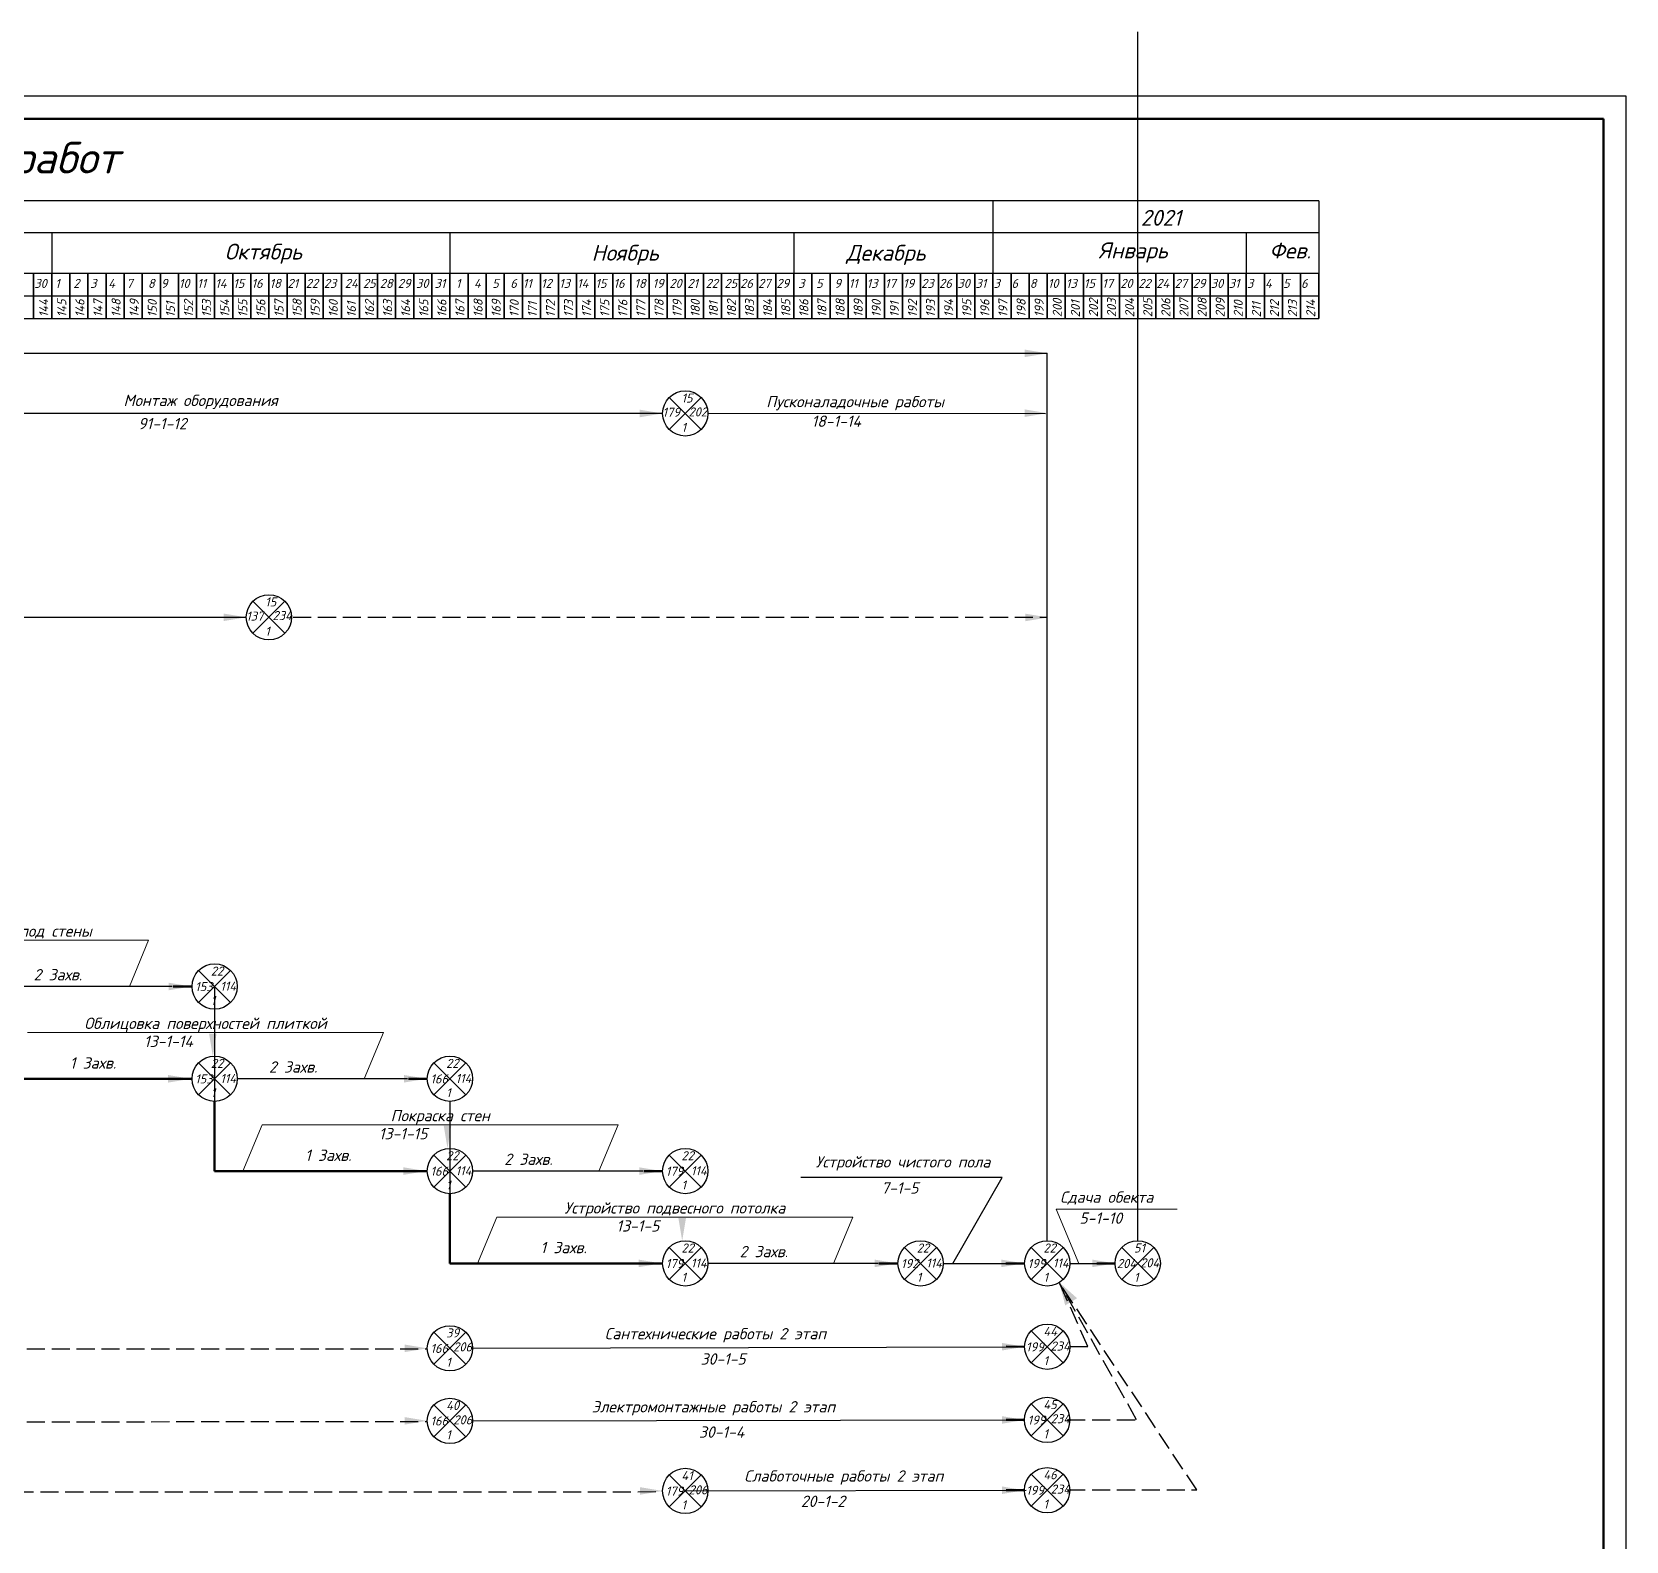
# Model space of a CAD drawing. Header units: millimetres. Extents: x -345369 to 252202, y 74562 to 424723.
# Drawn here: x -222223 to -186990, y 391376 to 424723 of the extents above; entities that cross this region are included whole.
import ezdxf

# ---------------------------------------------------------------- set-up
doc = ezdxf.new("R2010")
doc.units = ezdxf.units.MM
doc.linetypes.add('N1', pattern=[550, 400, -150])
doc.layers.add('Рамка', color=7, linetype='Continuous', lineweight=25)
doc.styles.get("Standard").update_dxf_attribs({"font": 'isocpeur.TTF', "oblique": 15})
doc.styles.add('standart-наклонный', font='isocpeui.ttf', dxfattribs={"height": 3})
doc.styles.add('Чертежный', font='isocpeur.TTF', dxfattribs={"height": 220})

msp = doc.modelspace()

# ---------------------------------------------------------------- linework, layer by layer
for p, q in [((-197783.582974, 398012.174602), (-197783.582974, 424722.536395)), ((-193783.582974, 420986.149654), (-267217.628179, 420986.149654)), ((-228383.582974, 419392.957741), (-204810.526703, 419392.957741)), ((-221583.582974, 419392.957741), (-198010.526703, 419392.957741)), ((-220383.582974, 419392.957741), (-210783.582974, 419392.957741)), ((-220383.582974, 419392.957741), (-201983.582974, 419392.957741)), ((-213583.582974, 419392.957741), (-195183.582974, 419392.957741)), ((-211583.582974, 419392.957741), (-201983.582974, 419392.957741)), ((-204783.582974, 419392.957741), (-193783.582974, 419392.957741)), ((-215983.582974, 418892.957741), (-215583.582974, 418892.957741)), ((-215583.582974, 418892.957741), (-215183.582974, 418892.957741)), ((-215183.582974, 418892.957741), (-214783.582974, 418892.957741)), ((-214783.582974, 418892.957741), (-214383.582974, 418892.957741)), ((-214383.582974, 418892.957741), (-213983.582974, 418892.957741)), ((-213983.582974, 418892.957741), (-213583.582974, 418892.957741)), ((-213583.582974, 418892.957741), (-213183.582974, 418892.957741)), ((-213183.582974, 418892.957741), (-212783.582974, 418892.957741)), ((-212783.582974, 418892.957741), (-212383.582974, 418892.957741)), ((-212383.582974, 418892.957741), (-211983.582974, 418892.957741)), ((-211983.582974, 418892.957741), (-211583.582974, 418892.957741)), ((-211583.582974, 418892.957741), (-211183.582974, 418892.957741)), ((-211183.582974, 418892.957741), (-210783.582974, 418892.957741)), ((-210783.582974, 418892.957741), (-210383.582974, 418892.957741)), ((-210383.582974, 418892.957741), (-209983.582974, 418892.957741)), ((-209983.582974, 418892.957741), (-209583.582974, 418892.957741)), ((-209583.582974, 418892.957741), (-209183.582974, 418892.957741)), ((-209183.582974, 418892.957741), (-208783.582974, 418892.957741)), ((-208783.582974, 418892.957741), (-208383.582974, 418892.957741)), ((-208383.582974, 418892.957741), (-207983.582974, 418892.957741)), ((-207983.582974, 418892.957741), (-207583.582974, 418892.957741)), ((-207583.582974, 418892.957741), (-207183.582974, 418892.957741)), ((-207183.582974, 418892.957741), (-206783.582974, 418892.957741)), ((-206783.582974, 418892.957741), (-206383.582974, 418892.957741)), ((-206383.582974, 418892.957741), (-205983.582974, 418892.957741)), ((-205983.582974, 418892.957741), (-205583.582974, 418892.957741)), ((-205583.582974, 418892.957741), (-205183.582974, 418892.957741)), ((-205183.582974, 418892.957741), (-204783.582974, 418892.957741)), ((-204783.582974, 418892.957741), (-204383.582974, 418892.957741)), ((-204383.582974, 418892.957741), (-203983.582974, 418892.957741)), ((-203983.582974, 418892.957741), (-203583.582974, 418892.957741)), ((-203583.582974, 418892.957741), (-203183.582974, 418892.957741)), ((-203183.582974, 418892.957741), (-202783.582974, 418892.957741)), ((-202783.582974, 418892.957741), (-202383.582974, 418892.957741)), ((-202383.582974, 418892.957741), (-201983.582974, 418892.957741)), ((-201983.582974, 418892.957741), (-201583.582974, 418892.957741)), ((-201583.582974, 418892.957741), (-201183.582974, 418892.957741)), ((-201183.582974, 418892.957741), (-200783.582974, 418892.957741)), ((-200783.582974, 418892.957741), (-200383.582974, 418892.957741)), ((-200383.582974, 418892.957741), (-199983.582974, 418892.957741)), ((-199983.582974, 418892.957741), (-199583.582974, 418892.957741)), ((-199583.582974, 418892.957741), (-199183.582974, 418892.957741)), ((-199183.582974, 418892.957741), (-198783.582974, 418892.957741)), ((-198783.582974, 418892.957741), (-198383.582974, 418892.957741)), ((-198383.582974, 418892.957741), (-197983.582974, 418892.957741)), ((-197983.582974, 418892.957741), (-197583.582974, 418892.957741)), ((-197583.582974, 418892.957741), (-197183.582974, 418892.957741)), ((-197183.582974, 418892.957741), (-196783.582974, 418892.957741)), ((-196783.582974, 418892.957741), (-196383.582974, 418892.957741)), ((-196383.582974, 418892.957741), (-195983.582974, 418892.957741)), ((-195983.582974, 418892.957741), (-195583.582974, 418892.957741)), ((-195583.582974, 418892.957741), (-195183.582974, 418892.957741)), ((-195183.582974, 418892.957741), (-193783.582974, 418892.957741)), ((-216062.474667, 418392.957741), (-215662.474667, 418392.957741)), ((-215662.474667, 418392.957741), (-215262.474667, 418392.957741)), ((-215262.474667, 418392.957741), (-214862.474667, 418392.957741)), ((-214862.474667, 418392.957741), (-214462.474667, 418392.957741)), ((-214462.474667, 418392.957741), (-214062.474667, 418392.957741)), ((-214062.474667, 418392.957741), (-213662.474667, 418392.957741)), ((-213662.474667, 418392.957741), (-213262.474667, 418392.957741)), ((-213262.474667, 418392.957741), (-212862.474667, 418392.957741)), ((-212862.474667, 418392.957741), (-212462.474667, 418392.957741)), ((-212462.474667, 418392.957741), (-212062.474667, 418392.957741)), ((-212062.474667, 418392.957741), (-211662.474667, 418392.957741)), ((-211662.474667, 418392.957741), (-211262.474667, 418392.957741)), ((-211262.474667, 418392.957741), (-210862.474667, 418392.957741)), ((-210862.474667, 418392.957741), (-210783.582974, 418392.957741)), ((-210862.474667, 418392.957741), (-210462.474667, 418392.957741)), ((-210462.474667, 418392.957741), (-210062.474667, 418392.957741)), ((-210062.474667, 418392.957741), (-209662.474667, 418392.957741)), ((-209662.474667, 418392.957741), (-209262.474667, 418392.957741)), ((-209262.474667, 418392.957741), (-208862.474667, 418392.957741)), ((-208862.474667, 418392.957741), (-208462.474667, 418392.957741)), ((-208462.474667, 418392.957741), (-208062.474667, 418392.957741)), ((-208062.474667, 418392.957741), (-207662.474667, 418392.957741)), ((-207662.474667, 418392.957741), (-207262.474667, 418392.957741)), ((-207262.474667, 418392.957741), (-206862.474667, 418392.957741)), ((-206862.474667, 418392.957741), (-206462.474667, 418392.957741)), ((-206462.474667, 418392.957741), (-206062.474667, 418392.957741)), ((-206062.474667, 418392.957741), (-205662.474667, 418392.957741)), ((-205662.474667, 418392.957741), (-205262.474667, 418392.957741)), ((-205262.474667, 418392.957741), (-204862.474667, 418392.957741)), ((-204862.474667, 418392.957741), (-204462.474667, 418392.957741)), ((-204462.474667, 418392.957741), (-204062.474667, 418392.957741)), ((-204062.474667, 418392.957741), (-203662.474667, 418392.957741)), ((-203662.474667, 418392.957741), (-203262.474667, 418392.957741)), ((-203262.474667, 418392.957741), (-202862.474667, 418392.957741)), ((-202862.474667, 418392.957741), (-202462.474667, 418392.957741)), ((-202462.474667, 418392.957741), (-202062.474667, 418392.957741)), ((-202062.474667, 418392.957741), (-201983.582974, 418392.957741)), ((-202062.474667, 418392.957741), (-201662.474667, 418392.957741)), ((-201662.474667, 418392.957741), (-201262.474667, 418392.957741)), ((-201262.474667, 418392.957741), (-200862.474667, 418392.957741)), ((-200862.474667, 418392.957741), (-200462.474667, 418392.957741)), ((-200462.474667, 418392.957741), (-200062.474667, 418392.957741)), ((-200062.474667, 418392.957741), (-199662.474667, 418392.957741)), ((-199662.474667, 418392.957741), (-199262.474667, 418392.957741)), ((-199262.474667, 418392.957741), (-198862.474667, 418392.957741)), ((-198862.474667, 418392.957741), (-198462.474667, 418392.957741)), ((-198462.474667, 418392.957741), (-198062.474667, 418392.957741)), ((-198062.474667, 418392.957741), (-197662.474667, 418392.957741)), ((-197662.474667, 418392.957741), (-197262.474667, 418392.957741)), ((-197583.582974, 418392.957741), (-196783.582974, 418392.957741)), ((-197262.474667, 418392.957741), (-196862.474667, 418392.957741)), ((-196862.474667, 418392.957741), (-196462.474667, 418392.957741)), ((-196462.474667, 418392.957741), (-196062.474667, 418392.957741)), ((-196062.474667, 418392.957741), (-195662.474667, 418392.957741)), ((-195662.474667, 418392.957741), (-195262.474667, 418392.957741)), ((-195262.474667, 418392.957741), (-193783.582974, 418392.957741)), ((-258156.639245, 417620.334339), (-199783.582974, 417620.334339)), ((-199783.582974, 398012.174602), (-199783.582974, 417620.334339)), ((-241756.639245, 416298.147524), (-208286.849525, 416298.147524)), ((-207278.835278, 416294.541195), (-199819.653837, 416291.86967)), ((-231297.054839, 411787.205247), (-217483.582974, 411787.205247)), ((-219121.13212, 403630.044879), (-222883.582974, 403630.044879)), ((-218183.582974, 403630.044879), (-218183.582974, 400381.081716)), ((-213921.13212, 401590.754787), (-217683.582974, 401590.754787)), ((-212983.582974, 401090.754787), (-212983.582974, 398419.487162)), ((-208721.13212, 399551.464695), (-212483.582974, 399551.464695)), ((-200780.947414, 399411.964439), (-205228.424855, 399411.964439)), ((-201867.257209, 397512.174602), (-200780.947414, 399411.964439)), ((-203521.13212, 397512.174602), (-207283.582974, 397512.174602)), ((-202083.582974, 397512.174602), (-200283.582974, 397512.174602)), ((-199286.449422, 397512.174602), (-198283.582974, 397512.174602)), ((-212483.582974, 395635.381404), (-200286.253838, 395670.520323)), ((-212483.582974, 394032.721959), (-200285.201315, 394052.952256)), ((-207783.582974, 392483.98735), (-200250.717907, 392503.790464))]:
    msp.add_line(p, q)
at = {"lineweight": 25}
for p, q in [((-200983.582974, 420986.149654), (-200983.582974, 418392.957741)), ((-193783.582974, 420986.149654), (-193783.582974, 418392.957741)), ((-256556.639245, 420291.451632), (-193783.582974, 420291.451632)), ((-221783.582974, 420291.451632), (-221783.582974, 418392.957741)), ((-212983.582974, 420291.451632), (-212983.582974, 418392.957741)), ((-205383.582974, 420291.451631), (-205383.582974, 418392.957741)), ((-195383.582974, 420291.451632), (-195383.582974, 418392.957741)), ((-222183.582974, 418392.957741), (-222183.582974, 419392.957741)), ((-222183.582974, 419392.957741), (-222183.582974, 418392.957741)), ((-221783.582974, 418392.957741), (-221783.582974, 419392.957741)), ((-221783.582974, 419392.957741), (-221783.582974, 418392.957741)), ((-221383.582974, 418392.957741), (-221383.582974, 419392.957741)), ((-221383.582974, 419392.957741), (-221383.582974, 418392.957741)), ((-220983.582974, 418392.957741), (-220983.582974, 419392.957741)), ((-220983.582974, 419392.957741), (-220983.582974, 418392.957741)), ((-220583.582974, 418392.957741), (-220583.582974, 419392.957741)), ((-220583.582974, 419392.957741), (-220583.582974, 418392.957741)), ((-220183.582974, 418392.957741), (-220183.582974, 419392.957741)), ((-220183.582974, 419392.957741), (-220183.582974, 418392.957741)), ((-219783.582974, 418392.957741), (-219783.582974, 419392.957741)), ((-219783.582974, 419392.957741), (-219783.582974, 418392.957741)), ((-219383.582974, 418392.957741), (-219383.582974, 419392.957741)), ((-219383.582974, 419392.957741), (-219383.582974, 418392.957741)), ((-218983.582974, 418392.957741), (-218983.582974, 419392.957741)), ((-218983.582974, 419392.957741), (-218983.582974, 418392.957741)), ((-218583.582974, 418392.957741), (-218583.582974, 419392.957741)), ((-218583.582974, 419392.957741), (-218583.582974, 418392.957741)), ((-218183.582974, 418392.957741), (-218183.582974, 419392.957741)), ((-218183.582974, 419392.957741), (-218183.582974, 418392.957741)), ((-217783.582974, 418392.957741), (-217783.582974, 419392.957741)), ((-217783.582974, 419392.957741), (-217783.582974, 418392.957741)), ((-217383.582974, 418392.957741), (-217383.582974, 419392.957741)), ((-217383.582974, 419392.957741), (-217383.582974, 418392.957741)), ((-216983.582974, 418392.957741), (-216983.582974, 419392.957741)), ((-216983.582974, 419392.957741), (-216983.582974, 418392.957741)), ((-216583.582974, 418392.957741), (-216583.582974, 419392.957741)), ((-216583.582974, 419392.957741), (-216583.582974, 418392.957741)), ((-216183.582974, 418392.957741), (-216183.582974, 419392.957741)), ((-216183.582974, 419392.957741), (-216183.582974, 418392.957741)), ((-215783.582974, 418392.957741), (-215783.582974, 419392.957741)), ((-215783.582974, 419392.957741), (-215783.582974, 418392.957741)), ((-215383.582974, 418392.957741), (-215383.582974, 419392.957741)), ((-215383.582974, 419392.957741), (-215383.582974, 418392.957741)), ((-214983.582974, 418392.957741), (-214983.582974, 419392.957741)), ((-214983.582974, 419392.957741), (-214983.582974, 418392.957741)), ((-214583.582974, 418392.957741), (-214583.582974, 419392.957741)), ((-214583.582974, 419392.957741), (-214583.582974, 418392.957741)), ((-214183.582974, 418392.957741), (-214183.582974, 419392.957741)), ((-214183.582974, 419392.957741), (-214183.582974, 418392.957741)), ((-213783.582974, 418392.957741), (-213783.582974, 419392.957741)), ((-213783.582974, 419392.957741), (-213783.582974, 418392.957741)), ((-213383.582974, 418392.957741), (-213383.582974, 419392.957741)), ((-213383.582974, 419392.957741), (-213383.582974, 418392.957741)), ((-212983.582974, 418392.957741), (-212983.582974, 419392.957741)), ((-212583.582974, 418392.957741), (-212583.582974, 419392.957741)), ((-212583.582974, 419392.957741), (-212583.582974, 418392.957741)), ((-212183.582974, 418392.957741), (-212183.582974, 419392.957741)), ((-212183.582974, 419392.957741), (-212183.582974, 418392.957741)), ((-211783.582974, 418392.957741), (-211783.582974, 419392.957741)), ((-211783.582974, 419392.957741), (-211783.582974, 418392.957741)), ((-211383.582974, 418392.957741), (-211383.582974, 419392.957741)), ((-211383.582974, 419392.957741), (-211383.582974, 418392.957741)), ((-210983.582974, 418392.957741), (-210983.582974, 419392.957741)), ((-210983.582974, 419392.957741), (-210983.582974, 418392.957741)), ((-210583.582974, 418392.957741), (-210583.582974, 419392.957741)), ((-210583.582974, 419392.957741), (-210583.582974, 418392.957741)), ((-210183.582974, 418392.957741), (-210183.582974, 419392.957741)), ((-210183.582974, 419392.957741), (-210183.582974, 418392.957741)), ((-209783.582974, 418392.957741), (-209783.582974, 419392.957741)), ((-209783.582974, 419392.957741), (-209783.582974, 418392.957741)), ((-209383.582974, 418392.957741), (-209383.582974, 419392.957741)), ((-209383.582974, 419392.957741), (-209383.582974, 418392.957741)), ((-208983.582974, 418392.957741), (-208983.582974, 419392.957741)), ((-208983.582974, 419392.957741), (-208983.582974, 418392.957741)), ((-208583.582974, 418392.957741), (-208583.582974, 419392.957741)), ((-208583.582974, 419392.957741), (-208583.582974, 418392.957741)), ((-208183.582974, 418392.957741), (-208183.582974, 419392.957741)), ((-208183.582974, 419392.957741), (-208183.582974, 418392.957741)), ((-207783.582974, 418392.957741), (-207783.582974, 419392.957741)), ((-207783.582974, 419392.957741), (-207783.582974, 418392.957741)), ((-207383.582974, 418392.957741), (-207383.582974, 419392.957741)), ((-207383.582974, 419392.957741), (-207383.582974, 418392.957741)), ((-206983.582974, 418392.957741), (-206983.582974, 419392.957741)), ((-206983.582974, 419392.957741), (-206983.582974, 418392.957741)), ((-206583.582974, 418392.957741), (-206583.582974, 419392.957741)), ((-206583.582974, 419392.957741), (-206583.582974, 418392.957741)), ((-206183.582974, 418392.957741), (-206183.582974, 419392.957741)), ((-206183.582974, 419392.957741), (-206183.582974, 418392.957741)), ((-205783.582974, 418392.957741), (-205783.582974, 419392.957741)), ((-205783.582974, 419392.957741), (-205783.582974, 418392.957741)), ((-205383.582974, 418392.957741), (-205383.582974, 419392.957741)), ((-205383.582974, 419392.957741), (-205383.582974, 418392.957741)), ((-204983.582974, 418392.957741), (-204983.582974, 419392.957741)), ((-204983.582974, 419392.957741), (-204983.582974, 418392.957741)), ((-204583.582974, 418392.957741), (-204583.582974, 419392.957741)), ((-204583.582974, 419392.957741), (-204583.582974, 418392.957741)), ((-204183.582974, 418392.957741), (-204183.582974, 419392.957741)), ((-204183.582974, 419392.957741), (-204183.582974, 418392.957741)), ((-203783.582974, 418392.957741), (-203783.582974, 419392.957741)), ((-203783.582974, 419392.957741), (-203783.582974, 418392.957741)), ((-203383.582974, 418392.957741), (-203383.582974, 419392.957741)), ((-203383.582974, 419392.957741), (-203383.582974, 418392.957741)), ((-202983.582974, 418392.957741), (-202983.582974, 419392.957741)), ((-202983.582974, 419392.957741), (-202983.582974, 418392.957741)), ((-202583.582974, 418392.957741), (-202583.582974, 419392.957741)), ((-202583.582974, 419392.957741), (-202583.582974, 418392.957741)), ((-202183.582974, 418392.957741), (-202183.582974, 419392.957741)), ((-202183.582974, 419392.957741), (-202183.582974, 418392.957741)), ((-201783.582974, 418392.957741), (-201783.582974, 419392.957741)), ((-201783.582974, 419392.957741), (-201783.582974, 418392.957741)), ((-201383.582974, 418392.957741), (-201383.582974, 419392.957741)), ((-201383.582974, 419392.957741), (-201383.582974, 418392.957741)), ((-200983.582974, 418392.957741), (-200983.582974, 419392.957741)), ((-200583.582974, 418392.957741), (-200583.582974, 419392.957741)), ((-200583.582974, 419392.957741), (-200583.582974, 418392.957741)), ((-200183.582974, 418392.957741), (-200183.582974, 419392.957741)), ((-200183.582974, 419392.957741), (-200183.582974, 418392.957741)), ((-199783.582974, 418392.957741), (-199783.582974, 419392.957741)), ((-199783.582974, 419392.957741), (-199783.582974, 418392.957741)), ((-199383.582974, 418392.957741), (-199383.582974, 419392.957741)), ((-199383.582974, 419392.957741), (-199383.582974, 418392.957741)), ((-198983.582974, 418392.957741), (-198983.582974, 419392.957741)), ((-198983.582974, 419392.957741), (-198983.582974, 418392.957741)), ((-198583.582974, 418392.957741), (-198583.582974, 419392.957741)), ((-198583.582974, 419392.957741), (-198583.582974, 418392.957741)), ((-198183.582974, 418392.957741), (-198183.582974, 419392.957741)), ((-198183.582974, 419392.957741), (-198183.582974, 418392.957741)), ((-197783.582974, 418392.957741), (-197783.582974, 419392.957741)), ((-197783.582974, 419392.957741), (-197783.582974, 418392.957741)), ((-197383.582974, 418392.957741), (-197383.582974, 419392.957741)), ((-197383.582974, 419392.957741), (-197383.582974, 418392.957741)), ((-196983.582974, 418392.957741), (-196983.582974, 419392.957741)), ((-196983.582974, 419392.957741), (-196983.582974, 418392.957741)), ((-196583.582974, 418392.957741), (-196583.582974, 419392.957741)), ((-196583.582974, 419392.957741), (-196583.582974, 418392.957741)), ((-196183.582974, 418392.957741), (-196183.582974, 419392.957741)), ((-196183.582974, 419392.957741), (-196183.582974, 418392.957741)), ((-195783.582974, 418392.957741), (-195783.582974, 419392.957741)), ((-195783.582974, 419392.957741), (-195783.582974, 418392.957741)), ((-195383.582974, 418392.957741), (-195383.582974, 419392.957741)), ((-194983.582974, 418392.957741), (-194983.582974, 419392.957741)), ((-194983.582974, 419392.957741), (-194983.582974, 418392.957741)), ((-194583.582974, 418392.957741), (-194583.582974, 419392.957741)), ((-194583.582974, 419392.957741), (-194583.582974, 418392.957741)), ((-194183.582974, 418392.957741), (-194183.582974, 419392.957741)), ((-194183.582974, 419392.957741), (-194183.582974, 418392.957741)), ((-193783.582974, 418392.957741), (-193783.582974, 419392.957741)), ((-193783.582974, 419392.957741), (-193783.582974, 418392.957741)), ((-243756.639245, 418892.957741), (-215983.582974, 418892.957741)), ((-228383.582974, 418392.957741), (-201983.582974, 418392.957741)), ((-221583.582974, 418392.957741), (-195183.582974, 418392.957741))]:
    msp.add_line(p, q, dxfattribs=at)
at = {"color": 7}
for p, q in [((-208137.136365, 415937.716363), (-207430.029584, 416644.823144)), ((-208137.136365, 416644.823144), (-207430.029584, 415937.716363)), ((-217337.136365, 411433.651856), (-216630.029584, 412140.758637)), ((-217337.136365, 412140.758637), (-216630.029584, 411433.651856)), ((-218537.136365, 403276.491488), (-217830.029584, 403983.598269)), ((-218537.136365, 403983.598269), (-217830.029584, 403276.491488)), ((-218537.136365, 401237.201396), (-217830.029584, 401944.308177)), ((-218537.136365, 401944.308177), (-217830.029584, 401237.201396)), ((-213337.136365, 401237.201396), (-212630.029584, 401944.308177)), ((-213337.136365, 401944.308177), (-212630.029584, 401237.201396)), ((-213337.136365, 399197.911304), (-212630.029584, 399905.018085)), ((-213337.136365, 399905.018085), (-212630.029584, 399197.911304)), ((-208137.136365, 399197.911304), (-207430.029584, 399905.018085)), ((-208137.136365, 399905.018085), (-207430.029584, 399197.911304)), ((-208137.136365, 397158.621212), (-207430.029584, 397865.727993)), ((-208137.136365, 397865.727993), (-207430.029584, 397158.621212)), ((-202937.136365, 397158.621212), (-202230.029584, 397865.727993)), ((-202937.136365, 397865.727993), (-202230.029584, 397158.621212)), ((-200137.136365, 397158.621212), (-199430.029584, 397865.727993)), ((-200137.136365, 397865.727993), (-199430.029584, 397158.621212)), ((-198137.136365, 397158.621212), (-197430.029584, 397865.727993)), ((-198137.136365, 397865.727993), (-197430.029584, 397158.621212)), ((-200137.066943, 395316.110566), (-199429.960161, 396023.217347)), ((-200137.066943, 396023.217347), (-199429.960161, 395316.110566)), ((-213337.136365, 395281.828013), (-212630.029584, 395988.934795)), ((-213337.136365, 395988.934795), (-212630.029584, 395281.828013)), ((-213337.136365, 393679.168569), (-212630.029584, 394386.27535)), ((-213337.136365, 394386.27535), (-212630.029584, 393679.168569)), ((-200138.754706, 393699.398866), (-199431.647924, 394406.505647)), ((-200138.754706, 394406.505647), (-199431.647924, 393699.398866)), ((-200138.754706, 392147.719217), (-199431.647924, 392854.825999)), ((-200138.754706, 392854.825999), (-199431.647924, 392147.719217)), ((-208137.136365, 392130.433959), (-207430.029584, 392837.54074)), ((-208137.136365, 392837.54074), (-207430.029584, 392130.433959))]:
    msp.add_line(p, q, dxfattribs=at)
at = {"linetype": 'N1'}
for p, q in [((-216450.301692, 411787.205247), (-199783.582974, 411787.205247)), ((-198888.311488, 395673.749044), (-199514.785667, 397090.572885)), ((-197807.425781, 394057.037343), (-199510.484476, 397078.16632)), ((-196479.535112, 392505.357695), (-199510.484476, 397078.16632)), ((-199285.215334, 395673.749044), (-198888.311488, 395673.749044)), ((-222883.582974, 395627.706206), (-213483.524062, 395627.706206)), ((-222883.582974, 394010.994505), (-213483.456533, 394021.478075)), ((-199343.05884, 394057.037343), (-197807.425781, 394057.037343)), ((-199343.05884, 392505.357695), (-196479.535112, 392505.357695)), ((-228083.579511, 392459.314857), (-208283.340304, 392468.411382))]:
    msp.add_line(p, q, dxfattribs=at)
at = {"lineweight": 9}
for p, q in [((-227506.928373, 404653.650834), (-219641.787968, 404653.650834)), ((-220065.779438, 403630.044879), (-219641.787968, 404653.650834)), ((-222320.400238, 402614.360742), (-214455.259833, 402614.360742)), ((-214879.251302, 401590.754787), (-214455.259833, 402614.360742)), ((-217557.863571, 399551.464695), (-217133.872102, 400575.07065)), ((-217133.872102, 400575.07065), (-209268.731697, 400575.07065)), ((-209692.723167, 399551.464695), (-209268.731697, 400575.07065)), ((-212371.335436, 397512.174602), (-211947.343967, 398535.780558)), ((-211947.343967, 398535.780558), (-204082.203562, 398535.780558)), ((-204506.195031, 397512.174602), (-204082.203562, 398535.780558)), ((-199088.426869, 397512.174602), (-199586.104663, 398713.675082)), ((-199586.104663, 398713.675082), (-196911.374063, 398713.675082))]:
    msp.add_line(p, q, dxfattribs=at)
at = {"color": 7, "lineweight": 50}
for p, q in [((-219101.618758, 403630.044879), (-218697.051376, 403630.044879)), ((-213901.618758, 401590.754787), (-213497.051376, 401590.754787)), ((-208701.618758, 399551.464695), (-208297.051376, 399551.464695)), ((-203501.618758, 397512.174602), (-203097.051376, 397512.174602)), ((-200701.618758, 397512.174602), (-200297.051376, 397512.174602)), ((-200687.995934, 395677.481971), (-200283.405902, 395670.994979)), ((-200689.768697, 394052.952256), (-200285.201315, 394052.952256)), ((-200689.767166, 392500.034945), (-200285.199783, 392500.034945))]:
    msp.add_line(p, q, dxfattribs=at)
at = {"color": 1, "lineweight": 50}
for p, q in [((-218697.054839, 401590.754787), (-223383.582974, 401590.754787)), ((-218183.582974, 401090.754787), (-218183.582974, 399551.464695)), ((-213497.054839, 399551.464695), (-218183.582974, 399551.464695)), ((-212983.582974, 399051.464695), (-212983.582974, 397512.174602)), ((-208297.054839, 397512.174602), (-212983.582974, 397512.174602)), ((-198688.150356, 397512.174602), (-198283.582974, 397512.174602))]:
    msp.add_line(p, q, dxfattribs=at)
at = {"color": 7}
for centre in [(-207783.582974, 416291.269753), (-216983.582974, 411787.205247), (-218183.582974, 403630.044879), (-218183.582974, 401590.754787), (-212983.582974, 401590.754787), (-212983.582974, 399551.464695), (-207783.582974, 399551.464695), (-207783.582974, 397512.174602), (-202583.582974, 397512.174602), (-199783.582974, 397512.174602), (-197783.582974, 397512.174602), (-212983.582974, 395635.381404), (-199783.513552, 395669.663957), (-212983.582974, 394032.721959), (-199785.201315, 394052.952256), (-207783.582974, 392483.98735), (-199785.201315, 392501.272608)]:
    msp.add_circle(centre, 500, dxfattribs=at)
for points in [[(-200283.832974, 417703.709339), (-200283.832974, 417536.959339), (-199783.582974, 417620.334339)], [(-208787.099525, 416374.644753), (-208787.099525, 416207.894753), (-208286.849525, 416291.269753)], [(-200283.832974, 416381.256481), (-200283.832974, 416214.506481), (-199783.582974, 416297.881481)], [(-217987.099525, 411870.580247), (-217987.099525, 411703.830247), (-217486.849525, 411787.205247)], [(-200268.169394, 411867.96965), (-200268.169394, 411701.21965), (-199767.919394, 411784.59465)], [(-219197.301376, 403713.419879), (-219197.301376, 403546.669879), (-218697.051376, 403630.044879)], [(-218140.623568, 402591.004786), (-218307.373568, 402591.004786), (-218223.998568, 402090.754786)], [(-213997.301376, 401674.129787), (-213997.301376, 401507.379787), (-213497.051376, 401590.754787)], [(-212954.095432, 400551.714694), (-213120.845432, 400551.714694), (-213037.470432, 400051.464694)], [(-208797.301376, 399634.839695), (-208797.301376, 399468.089695), (-208297.051376, 399551.464695)], [(-207767.567297, 398512.424602), (-207934.317297, 398512.424602), (-207850.942297, 398012.174602)], [(-203597.301376, 397595.549602), (-203597.301376, 397428.799602), (-203097.051376, 397512.174602)], [(-200797.301376, 397595.549602), (-200797.301376, 397428.799602), (-200297.051376, 397512.174602)], [(-199387.405081, 396583.838114), (-199123.457806, 396741.751495), (-199514.785667, 397090.572885)], [(-213983.832974, 395718.756404), (-213983.832974, 395552.006404), (-213483.582974, 395635.381404)], [(-200783.655902, 395754.369979), (-200783.655902, 395587.619979), (-200283.405902, 395670.994979)], [(-213983.832974, 394116.096959), (-213983.832974, 393949.346959), (-213483.582974, 394032.721959)], [(-200785.451315, 394136.327256), (-200785.451315, 393969.577256), (-200285.201315, 394052.952256)], [(-208783.832974, 392567.36235), (-208783.832974, 392400.61235), (-208283.582974, 392483.98735)], [(-200785.449783, 392583.409945), (-200785.449783, 392416.659945), (-200285.199783, 392500.034945)]]:
    msp.add_solid(points, dxfattribs=at)
at = {"color": 1, "lineweight": 50}
for points in [[(-219210.776703, 401674.129787), (-219210.776703, 401507.379787), (-218710.526703, 401590.754787)], [(-214010.776703, 399634.839695), (-214010.776703, 399468.089695), (-213510.526703, 399551.464695)], [(-208810.776703, 397595.549603), (-208810.776703, 397428.799603), (-208310.526703, 397512.174602)], [(-198783.832974, 397595.549602), (-198783.832974, 397428.799602), (-198283.582974, 397512.174602)]]:
    msp.add_solid(points, dxfattribs=at)
at = {"layer": 'Рамка', "color": 0, "linetype": 'Continuous', "lineweight": 30}
for p, q in [((-186990.319418, 423304.783119), (-271090.319418, 423304.783119)), ((-186990.319418, 363904.783119), (-186990.319418, 423304.783119))]:
    msp.add_line(p, q, dxfattribs=at)
at = {"layer": 'Рамка', "color": 0, "linetype": 'Continuous', "lineweight": 50}
for p, q in [((-187490.319418, 422804.783119), (-269090.319418, 422804.783119)), ((-187490.319418, 364404.783119), (-187490.319418, 422804.783119))]:
    msp.add_line(p, q, dxfattribs=at)

# ---------------------------------------------------------------- texts
at = {"lineweight": 25, "style": 'standart-наклонный'}
for s, p in [('30', (-222170.017045, 419065.107956)), ('1', (-221707.368648, 419065.107956)), ('2', (-221307.368648, 419065.107956)), ('3', (-220934.743637, 419065.107956)), ('4', (-220536.258789, 419065.107956)), ('7', (-220133.455759, 419065.107956)), ('8', (-219658.097142, 419065.107956)), ('9', (-219370.320076, 419065.107956)), ('10', (-218973.880682, 419065.107956)), ('11', (-218570.017045, 419065.107956)), ('14', (-218170.320076, 419065.107956)), ('15', (-217773.880682, 419065.107956)), ('16', (-217370.017045, 419065.107956)), ('18', (-216970.320076, 419065.107956)), ('21', (-216573.880682, 419065.107956)), ('22', (-216170.017045, 419065.107956)), ('23', (-215770.320076, 419065.107956)), ('24', (-215307.368648, 419065.107956)), ('25', (-214907.368648, 419065.107956)), ('28', (-214534.743637, 419065.107956)), ('29', (-214136.258789, 419065.107956)), ('30', (-213733.455759, 419065.107956)), ('31', (-213324.600158, 419065.107956)), ('1', (-212850.312872, 419065.107956)), ('4', (-212453.873478, 419065.107956)), ('5', (-212050.009842, 419065.107956)), ('6', (-211650.312872, 419065.107956)), ('11', (-211373.880682, 419065.107956)), ('12', (-210970.017045, 419065.107956)), ('13', (-210570.320076, 419065.107956)), ('14', (-210173.880682, 419065.107956)), ('15', (-209770.017045, 419065.107956)), ('16', (-209370.320076, 419065.107956)), ('18', (-208907.368648, 419065.107956)), ('19', (-208507.368648, 419065.107956)), ('20', (-208134.743637, 419065.107956)), ('21', (-207736.258789, 419065.107956)), ('22', (-207333.455759, 419065.107956)), ('25', (-206918.008259, 419065.107956)), ('26', (-206570.320076, 419065.107956)), ('27', (-206173.880682, 419065.107956)), ('29', (-205770.017045, 419065.107956)), ('3', (-205288.197616, 419065.107956)), ('5', (-204891.758222, 419065.107956)), ('9', (-204487.894585, 419065.107956)), ('11', (-204170.320076, 419065.107956)), ('13', (-203773.880682, 419065.107956)), ('17', (-203370.017045, 419065.107956)), ('19', (-202970.320076, 419065.107956)), ('23', (-202570.320076, 419065.107956)), ('26', (-202173.880682, 419065.107956)), ('30', (-201770.017045, 419065.107956)), ('31', (-201370.320076, 419065.107956)), ('3', (-200970.320076, 419065.107956)), ('6', (-200573.880682, 419065.107956)), ('8', (-200170.017045, 419065.107956)), ('10', (-199770.320076, 419065.107956)), ('13', (-199370.320076, 419065.107956)), ('15', (-198973.880682, 419065.107956)), ('17', (-198570.017045, 419065.107956)), ('20', (-198170.320076, 419065.107956)), ('22', (-197770.320076, 419065.107956)), ('24', (-197373.880682, 419065.107956)), ('27', (-196970.017045, 419065.107956)), ('29', (-196570.320076, 419065.107956)), ('30', (-196170.320076, 419065.107956)), ('31', (-195773.880682, 419065.107956)), ('3', (-195370.017045, 419065.107956)), ('4', (-194970.320076, 419065.107956)), ('5', (-194570.320076, 419065.107956)), ('6', (-194173.880682, 419065.107956))]:
    msp.add_text(s, height=200, dxfattribs=at).set_placement(p)
at = {"lineweight": -2, "style": 'standart-наклонный'}
for s, p in [('144', (-221861.556152, 418417.087832)), ('145', (-221461.556152, 418417.087832)), ('146', (-221061.556152, 418417.087832)), ('147', (-220661.556152, 418417.087832)), ('148', (-220261.556152, 418417.087832)), ('149', (-219861.556152, 418417.087832)), ('150', (-219461.556152, 418417.087832)), ('151', (-219061.556152, 418417.087832)), ('152', (-218661.556152, 418417.087832)), ('153', (-218261.556152, 418417.087832)), ('154', (-217861.556152, 418417.087832)), ('155', (-217461.556152, 418417.087832)), ('156', (-217061.556152, 418417.087832)), ('157', (-216661.556152, 418417.087832)), ('158', (-216261.556152, 418417.087832)), ('159', (-215861.556152, 418417.087832)), ('160', (-215461.556152, 418417.087832)), ('161', (-215061.556152, 418417.087832)), ('162', (-214661.556152, 418417.087832)), ('163', (-214261.556152, 418417.087832)), ('164', (-213861.556152, 418417.087832)), ('165', (-213461.556152, 418417.087832)), ('166', (-213061.556152, 418417.087832)), ('167', (-212661.556152, 418417.087832)), ('168', (-212261.556152, 418417.087832)), ('169', (-211861.556152, 418417.087832)), ('170', (-211461.556152, 418417.087832)), ('171', (-211061.556152, 418417.087832)), ('172', (-210661.556152, 418417.087832)), ('173', (-210261.556152, 418417.087832)), ('174', (-209861.556152, 418417.087832)), ('175', (-209461.556152, 418417.087832)), ('176', (-209061.556152, 418417.087832)), ('177', (-208661.556152, 418417.087832)), ('178', (-208261.556152, 418417.087832)), ('179', (-207861.556152, 418417.087832)), ('180', (-207461.556152, 418417.087832)), ('181', (-207061.556152, 418417.087832)), ('182', (-206661.556152, 418417.087832)), ('183', (-206261.556152, 418417.087832)), ('184', (-205861.556152, 418417.087832)), ('185', (-205461.556152, 418417.087832)), ('186', (-205061.556152, 418417.087832)), ('187', (-204661.556152, 418417.087832)), ('188', (-204261.556152, 418417.087832)), ('189', (-203861.556152, 418417.087832)), ('190', (-203461.556152, 418417.087832)), ('191', (-203061.556152, 418417.087832)), ('192', (-202661.556152, 418417.087832)), ('193', (-202261.556152, 418417.087832)), ('194', (-201861.556152, 418417.087832)), ('195', (-201461.556152, 418417.087832)), ('196', (-201061.556152, 418417.087832)), ('197', (-200661.556152, 418417.087832)), ('198', (-200261.556152, 418417.087832)), ('199', (-199861.556152, 418417.087832)), ('200', (-199461.556152, 418417.087832)), ('201', (-199061.556152, 418417.087832)), ('202', (-198661.556152, 418417.087832)), ('203', (-198261.556152, 418417.087832)), ('204', (-197861.556152, 418417.087832)), ('205', (-197461.556152, 418417.087832)), ('206', (-197061.556152, 418417.087832)), ('207', (-196661.556152, 418417.087832)), ('208', (-196261.556152, 418417.087832)), ('209', (-195861.556152, 418417.087832)), ('210', (-195461.556152, 418417.087832)), ('211', (-195061.556152, 418417.087832)), ('212', (-194661.556152, 418417.087832)), ('213', (-194261.556152, 418417.087832)), ('214', (-193861.556152, 418417.087832))]:
    msp.add_text(s, height=200, rotation=90, dxfattribs=at).set_placement(p)
at = {"attachment_point": 1}
for s, insert, char_height, width, style in [('{\\fISOCPEUR|b0|i1|c204|p34;График производства работ}', (-232636.049491, 422294.669289), 700, 25826.14175463, 'Чертежный'), ('\\pi557.01;Октябрь', (-218517.718796, 420042.438935), 350, 2920.49693501, 'standart-наклонный'), ('\\pi709.6;Ноябрь', (-210562.395387, 420017.005363), 350, 2920.49693501, 'standart-наклонный'), ('\\pi539.51;Декабрь', (-204764.026488, 420017.005363), 350, 2920.49693501, 'standart-наклонный'), ('\\pi691.84;Январь', (-199339.535965, 420069.057896), 350, 2920.49693501, 'standart-наклонный'), ('\\pi1021.2;Фев.', (-195897.657426, 420066.140384), 350, 2920.49693501, 'standart-наклонный')]:
    msp.add_mtext(s, dxfattribs=dict(at, insert=insert, char_height=char_height, width=width, style=style))
at = {"lineweight": 25, "insert": (-198700.102532, 420789.826052), "char_height": 350, "width": 2920.49693501, "attachment_point": 1, "style": 'standart-наклонный'}
msp.add_mtext('\\pi983.77;2021', dxfattribs=at)
at = {"color": 7, "char_height": 250, "attachment_point": 2, "style": 'standart-наклонный'}
for s, insert, width in [('Монтаж оборудования', (-218492.216932, 416705.504736), 6732.63068199), ('Пусконаладочные работы', (-204029.179052, 416678.945388), 6732.63068199), ('Устройство подготовки под стены', (-223572.144789, 404981.110351), 6956.26659599), ('Облицовка поверхностей плиткой', (-218385.616654, 402941.820259), 6956.26659599), ('Покраска стен', (-213199.088518, 400902.530167), 6956.26659599), ('Устройство чистого пола', (-202971.586732, 399880.517797), 6956.26659599), ('Устройство подвесного потолка', (-208012.560383, 398863.240075), 6956.26659599), ('Сдача обекта', (-198470.664822, 399100.975661), 4231.17522826), ('Сантехнические работы 2 этап', (-207117.25953, 396084.908176), 7136.32799473), ('Электромонтажные работы 2 этап', (-207160.471692, 394470.239372), 6106.27083256), ('Слаботочные работы 2 этап', (-204280.456836, 392940.723447), 5925.64292599)]:
    msp.add_mtext(s, dxfattribs=dict(at, insert=insert, width=width))
at = {"color": 7, "char_height": 200, "attachment_point": 1}
for s, insert in [('15', (-207868.158808, 416731.476482)), ('179', (-208286.849525, 416418.393688)), ('202', (-207712.425117, 416425.677719)), ('1', (-207867.026817, 416083.934624)), ('15', (-217068.158808, 412227.411975)), ('137', (-217486.849525, 411914.329181)), ('234', (-216903.891531, 411926.949976)), ('1', (-217067.026817, 411579.870118)), ('22', (-218268.158808, 404070.251607)), ('153', (-218615.540452, 403727.631628)), ('1', (-218267.026817, 403422.709749)), ('114', (-218060.039261, 403737.964166)), ('22', (-218268.158808, 402030.961515)), ('22', (-213068.158808, 402030.961515)), ('153', (-218615.540452, 401688.341536)), ('114', (-218060.039261, 401698.674074)), ('166', (-213415.540452, 401688.341536)), ('114', (-212860.039261, 401698.674074)), ('1', (-218267.026817, 401383.419657)), ('1', (-213067.026817, 401383.419657)), ('22', (-213068.158808, 399991.671423)), ('22', (-207868.158808, 399991.671423)), ('166', (-213415.540452, 399649.051444)), ('114', (-212860.039261, 399659.383982)), ('179', (-208215.540452, 399649.051444)), ('114', (-207660.039261, 399659.383982)), ('1', (-213067.026817, 399344.129565)), ('1', (-207867.026817, 399344.129565)), ('22', (-207868.158808, 397952.381331)), ('22', (-202668.158808, 397952.381331)), ('22', (-199868.158808, 397952.381331)), ('51', (-197868.158808, 397952.381331)), ('179', (-208215.540452, 397609.761352)), ('114', (-207660.039261, 397620.09389)), ('192', (-203015.540452, 397609.761352)), ('114', (-202460.039261, 397620.09389)), ('199', (-200215.540452, 397609.761352)), ('114', (-199660.039261, 397620.09389)), ('204', (-198243.351776, 397609.761352)), ('204', (-197730.707198, 397624.580898)), ('1', (-207867.026817, 397304.839473)), ('1', (-202667.026817, 397304.839473)), ('1', (-199867.026817, 397304.839473)), ('1', (-197867.026817, 397304.839473)), ('39', (-213068.158808, 396075.588132)), ('44', (-199868.089386, 396109.870685)), ('166', (-213415.540452, 395732.968154)), ('206', (-212913.158106, 395767.586085)), ('199', (-200253.259133, 395768.329168)), ('234', (-199711.385666, 395785.622242)), ('1', (-213067.026817, 395428.046275)), ('1', (-199866.957395, 395462.328828)), ('40', (-213068.158808, 394472.928688)), ('45', (-199869.777149, 394493.158985)), ('166', (-213415.540452, 394130.308709)), ('206', (-212908.399952, 394155.402564)), ('199', (-200217.158793, 394150.539006)), ('234', (-199706.582765, 394180.643246)), ('1', (-213067.026817, 393825.38683)), ('1', (-199868.645158, 393845.617127)), ('41', (-207868.158808, 392924.194078)), ('46', (-199869.777149, 392941.479336)), ('179', (-208215.540452, 392581.5741)), ('206', (-207708.293624, 392608.87236)), ('199', (-200250.717907, 392598.859358)), ('234', (-199706.881811, 392624.248223)), ('1', (-207867.026817, 392276.652221)), ('1', (-199868.645158, 392293.937479))]:
    msp.add_mtext_dynamic_manual_height_columns(s, width=4.94693533, gutter_width=12.5, heights=[0], dxfattribs=dict(at, insert=insert))
at = {"color": 7, "char_height": 250, "attachment_point": 2, "style": 'standart-наклонный'}
for s, insert in [('91-1-12', (-219338.673657, 416192.581455)), ('18-1-14', (-204445.796799, 416245.294933)), ('2 Захв.', (-221648.089173, 404016.31342)), ('2 Захв.', (-221648.089173, 404016.31342)), ('13-1-14', (-219204.46993, 402543.465331)), ('1 Захв.', (-220872.282321, 402065.479752)), ('1 Захв.', (-220872.282321, 402065.479752)), ('2 Захв.', (-216448.089173, 401977.023328)), ('2 Захв.', (-216448.089173, 401977.023328)), ('13-1-15', (-214017.941795, 400504.175239)), ('1 Захв.', (-215672.282321, 400026.18966)), ('1 Захв.', (-215672.282321, 400026.18966)), ('2 Захв.', (-211248.089173, 399937.733236)), ('2 Захв.', (-211248.089173, 399937.733236)), ('7-1-5', (-203041.893183, 399303.435535)), ('5-1-10', (-198600.203263, 398637.019122)), ('13-1-5', (-208831.41366, 398464.885147)), ('1 Захв.', (-210472.282321, 397986.899568)), ('1 Захв.', (-210472.282321, 397986.899568)), ('2 Захв.', (-206048.089173, 397898.443144)), ('2 Захв.', (-206048.089173, 397898.443144)), ('30-1-5', (-206946.98232, 395524.682711)), ('30-1-4', (-206979.810465, 393910.013907)), ('20-1-2', (-204739.543457, 392380.497982))]:
    msp.add_mtext(s, dxfattribs=dict(at, insert=insert))

doc.saveas('drawing.dxf')
